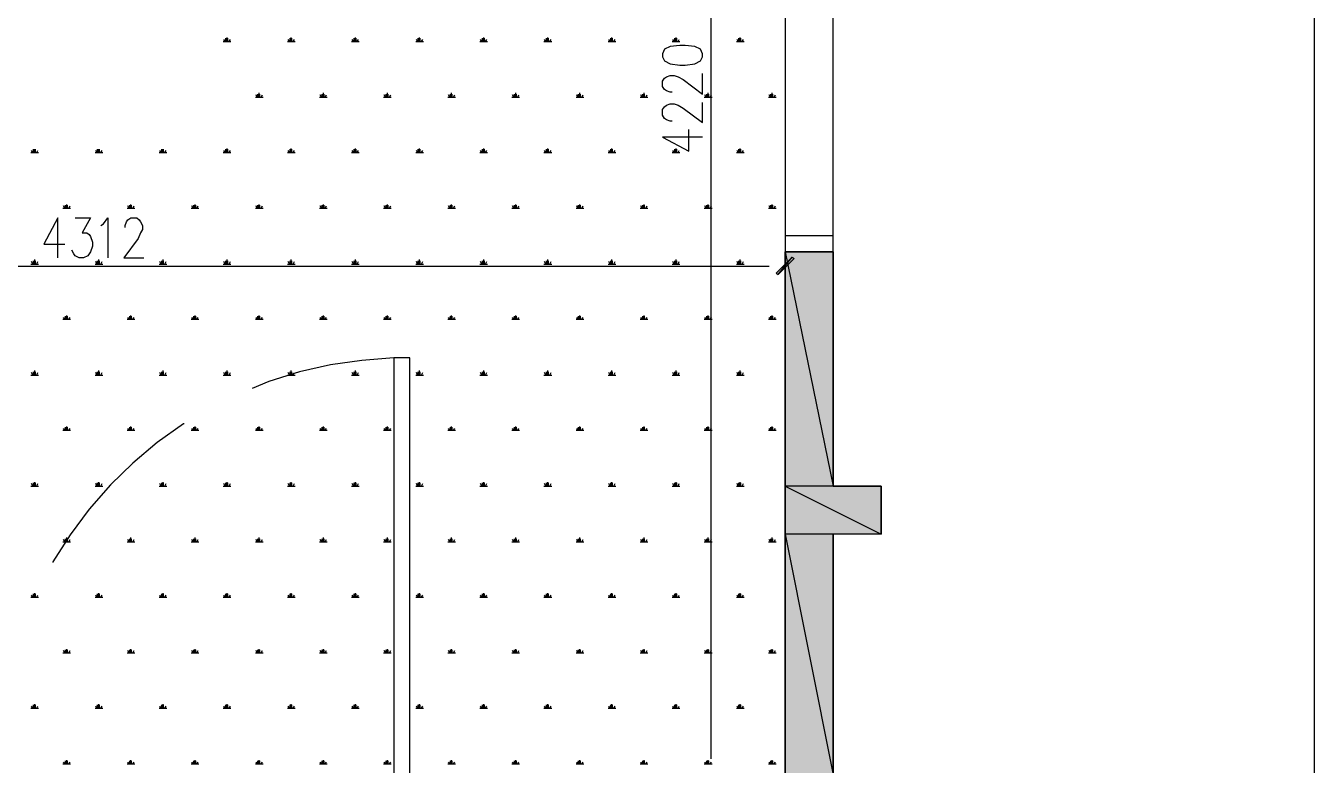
# Model space of a CAD drawing. Header units: millimetres. Extents: x -75 to 20144, y -75 to 30258.
# Drawn here: x 12627 to 16645, y 8389 to 10694 of the extents above; entities that cross this region are included whole.
import ezdxf

# ---------------------------------------------------------------- set-up
doc = ezdxf.new("R2010")
doc.units = ezdxf.units.MM
for name, color, linetype, true_color in [('SRC-FILLSTROKE-000000', 7, 'Continuous', 0x000000), ('SRC-STROKE-000000', 7, 'Continuous', 0x000000), ('SRC-STROKE-767676', 7, 'Continuous', 0x767676), ('SRC-STROKE-93278f', 7, 'Continuous', 0x93278f), ('SRC-STROKE-a953a0', 7, 'Continuous', 0xa953a0)]:
    doc.layers.add(name, color=color, linetype=linetype, true_color=true_color)

msp = doc.modelspace()

# ---------------------------------------------------------------- hatches: boundary and pattern name
at = {"layer": 'SRC-FILLSTROKE-000000', "true_color": 0x000000}
h = msp.add_hatch(color=7, dxfattribs=at)
h.dxf.hatch_style = 1
h.paths.add_polyline_path([(14966.9, 9923.1), (14972.9, 9919.1), (15016.9, 9973.1), (14966.9, 9923.1)])
h = msp.add_hatch(color=7, dxfattribs=at)
h.dxf.hatch_style = 1
h.paths.add_polyline_path([(14972.9, 9919.1), (15016.9, 9973.1), (15022.9, 9969.1), (14972.9, 9919.1)])
h = msp.add_hatch(color=7, dxfattribs=at)
h.dxf.hatch_style = 1
h.paths.add_polyline_path([(15144.9, 9989.1), (14994.9, 9989.1), (15144.9, 9259.2), (15144.9, 9989.1)])
h = msp.add_hatch(color=7, dxfattribs=at)
h.dxf.hatch_style = 1
h.paths.add_polyline_path([(14994.9, 9989.1), (15144.9, 9259.2), (14994.9, 9259.2), (14994.9, 9989.1)])
h = msp.add_hatch(color=7, dxfattribs=at)
h.dxf.hatch_style = 1
h.paths.add_polyline_path([(15294.9, 9259.2), (14994.9, 9259.2), (15294.9, 9109.2), (15294.9, 9259.2)])
h = msp.add_hatch(color=7, dxfattribs=at)
h.dxf.hatch_style = 1
h.paths.add_polyline_path([(14994.9, 9259.2), (15294.9, 9109.2), (14994.9, 9109.2), (14994.9, 9259.2)])
h = msp.add_hatch(color=7, dxfattribs=at)
h.dxf.hatch_style = 1
h.paths.add_polyline_path([(15144.9, 9109.2), (14994.9, 9109.2), (15144.9, 8359.3), (15144.9, 9109.2)])
h = msp.add_hatch(color=7, dxfattribs=at)
h.dxf.hatch_style = 1
h.paths.add_polyline_path([(14994.9, 9109.2), (15144.9, 8359.3), (14994.9, 8359.3), (14994.9, 9109.2)])

# ---------------------------------------------------------------- linework, layer by layer
at = {"layer": 'SRC-FILLSTROKE-000000'}
for points in [[(14966.9, 9923.1), (14972.9, 9919.1), (15016.9, 9973.1), (14966.9, 9923.1)], [(14972.9, 9919.1), (15016.9, 9973.1), (15022.9, 9969.1), (14972.9, 9919.1)], [(15144.9, 9989.1), (14994.9, 9989.1), (15144.9, 9259.2), (15144.9, 9989.1)], [(14994.9, 9989.1), (15144.9, 9259.2), (14994.9, 9259.2), (14994.9, 9989.1)], [(15294.9, 9259.2), (14994.9, 9259.2), (15294.9, 9109.2), (15294.9, 9259.2)], [(14994.9, 9259.2), (15294.9, 9109.2), (14994.9, 9109.2), (14994.9, 9259.2)], [(15144.9, 9109.2), (14994.9, 9109.2), (15144.9, 8359.3), (15144.9, 9109.2)], [(14994.9, 9109.2), (15144.9, 8359.3), (14994.9, 8359.3), (14994.9, 9109.2)]]:
    msp.add_lwpolyline(points, dxfattribs=at)
at = {"layer": 'SRC-STROKE-000000'}
for points in [[(15144.9, 9259.2), (15144.9, 13038.6), (16644.7, 13038.6), (16644.7, 8279.3), (15144.9, 8279.3), (15144.9, 9109.2)], [(14763, 12528.7), (14763, 8409.3)], [(14994.9, 9989.1), (15144.9, 9989.1), (15144.9, 11988.7), (14994.9, 11988.7), (14994.9, 9989.1)], [(14613, 10597), (14619, 10585), (14637, 10575), (14667, 10571), (14683, 10571), (14713, 10575), (14731, 10585), (14737, 10597), (14737, 10607), (14731, 10621), (14713, 10629), (14683, 10633), (14667, 10633), (14637, 10629), (14619, 10621), (14613, 10607), (14613, 10597)], [(14643, 10487), (14637, 10487), (14625, 10491), (14619, 10495), (14613, 10505), (14613, 10521), (14619, 10531), (14625, 10535), (14637, 10539), (14649, 10539), (14661, 10535), (14677, 10527), (14737, 10481), (14737, 10545)], [(14643, 10397), (14637, 10397), (14625, 10401), (14619, 10405), (14613, 10415), (14613, 10433), (14619, 10441), (14625, 10447), (14637, 10451), (14649, 10451), (14661, 10447), (14677, 10437), (14737, 10393), (14737, 10455)], [(14737, 10347), (14613, 10347), (14695, 10303), (14695, 10371)], [(12727.3, 9971.1), (12727.3, 10095), (12683.3, 10013.1), (12749.3, 10013.1)], [(12781.3, 10095), (12829.3, 10095), (12803.3, 10049.1), (12817.3, 10049.1), (12825.3, 10043.1), (12829.3, 10037.1), (12835.3, 10019.1), (12835.3, 10007.1), (12829.3, 9989.1), (12821.3, 9977.1), (12807.3, 9971.1), (12793.3, 9971.1), (12781.3, 9977.1), (12777.3, 9983.1), (12771.3, 9995.1)], [(12861.3, 10071.1), (12869.3, 10077.1), (12883.3, 10095), (12883.3, 9971.1)], [(12937.3, 10065.1), (12937.3, 10071.1), (12941.3, 10083.1), (12945.3, 10089.1), (12955.3, 10095), (12973.3, 10095), (12981.3, 10089.1), (12985.3, 10083.1), (12991.3, 10071.1), (12991.3, 10059.1), (12985.3, 10049.1), (12977.3, 10031.1), (12933.3, 9971.1), (12995.3, 9971.1)], [(14994.9, 8359.3), (14994.9, 9989.1), (15144.9, 9989.1), (15144.9, 9259.2), (15294.9, 9259.2), (15294.9, 9109.2), (15144.9, 9109.2), (15144.9, 8359.3), (15144.9, 6843.6), (14469, 6843.6), (14469, 7453.5), (14994.9, 7453.5), (14994.9, 8209.4), (14469, 8209.4), (13875.1, 8209.4), (13875.1, 8359.3), (14994.9, 8359.3)], [(10733.6, 9945.1), (14944.9, 9945.1)], [(14994.9, 9945.1), (14994.9, 9895.1)], [(13775.1, 9659.1), (13675.1, 9651.1), (13577.2, 9637.1), (13481.2, 9615.1), (13385.2, 9585.1), (13333.2, 9563.1)], [(13775.1, 8359.3), (13825.1, 8359.3), (13825.1, 9659.1), (13775.1, 9659.1), (13775.1, 8359.3)], [(13121.2, 9453.2), (13119.2, 9453.2), (13037.2, 9395.2), (12961.3, 9331.2), (12891.3, 9263.2), (12825.3, 9187.2), (12765.3, 9107.2), (12711.3, 9023.2), (12711.3, 9021.2)]]:
    msp.add_lwpolyline(points, dxfattribs=at)
at = {"layer": 'SRC-STROKE-767676'}
for points in [[(14994.9, 11988.7), (14994.9, 9989.1), (15144.9, 9989.1), (15144.9, 11988.7), (14994.9, 11988.7)], [(14994.9, 10039.1), (14994.9, 9989.1), (15144.9, 9989.1), (15144.9, 10039.1), (14994.9, 10039.1)]]:
    msp.add_lwpolyline(points, dxfattribs=at)
at = {"layer": 'SRC-STROKE-93278f'}
msp.add_lwpolyline([(10683.6, 12578.7), (14994.9, 12578.7), (14994.9, 8359.3), (13875.1, 8359.3), (13875.1, 8209.4), (14994.9, 8209.4), (14994.9, 7453.5), (14469, 7453.5), (14469, 6843.6), (11413.5, 6843.6), (11413.5, 7009.5), (10833.6, 7009.5), (10833.6, 8209.4), (11975.4, 8209.4), (11975.4, 8359.3), (3134.8, 8359.3), (3134.8, 8959.2)], dxfattribs=at)
at = {"layer": 'SRC-STROKE-a953a0'}
for points in [[(13249.2, 10645), (13245.2, 10651)], [(13251.2, 10645), (13251.2, 10655)], [(13255.2, 10645), (13255.2, 10657)], [(13257.2, 10645), (13257.2, 10655)], [(13261.2, 10645), (13265.2, 10651)], [(13449.2, 10645), (13445.2, 10651)], [(13451.2, 10645), (13451.2, 10655)], [(13455.2, 10645), (13455.2, 10657)], [(13457.2, 10645), (13457.2, 10655)], [(13461.2, 10645), (13465.2, 10651)], [(13649.1, 10645), (13645.2, 10651)], [(13651.1, 10645), (13651.1, 10655)], [(13655.1, 10645), (13655.1, 10657)], [(13657.1, 10645), (13657.1, 10655)], [(13661.1, 10645), (13665.1, 10651)], [(13849.1, 10645), (13845.1, 10651)], [(13851.1, 10645), (13851.1, 10655)], [(13855.1, 10645), (13855.1, 10657)], [(13857.1, 10645), (13857.1, 10655)], [(13861.1, 10645), (13865.1, 10651)], [(14049.1, 10645), (14045.1, 10651)], [(14051.1, 10645), (14051.1, 10655)], [(14055.1, 10645), (14055.1, 10657)], [(14057.1, 10645), (14057.1, 10655)], [(14061.1, 10645), (14065.1, 10651)], [(14249.1, 10645), (14245.1, 10651)], [(14251.1, 10645), (14251.1, 10655)], [(14255.1, 10645), (14255.1, 10657)], [(14257.1, 10645), (14257.1, 10655)], [(14261.1, 10645), (14265.1, 10651)], [(14449, 10645), (14445, 10651)], [(14451, 10645), (14451, 10655)], [(14455, 10645), (14455, 10657)], [(14457, 10645), (14457, 10655)], [(14461, 10645), (14465, 10651)], [(14649, 10645), (14645, 10651)], [(14651, 10645), (14651, 10655)], [(14655, 10645), (14655, 10657)], [(14657, 10645), (14657, 10655)], [(14661, 10645), (14665, 10651)], [(14849, 10645), (14845, 10651)], [(14851, 10645), (14851, 10655)], [(14855, 10645), (14855, 10657)], [(14857, 10645), (14857, 10655)], [(14861, 10645), (14865, 10651)], [(13243.2, 10645), (13267.2, 10645)], [(13443.2, 10645), (13467.2, 10645)], [(13643.1, 10645), (13667.1, 10645)], [(13843.1, 10645), (13867.1, 10645)], [(14043.1, 10645), (14067.1, 10645)], [(14243.1, 10645), (14267.1, 10645)], [(14443, 10645), (14467, 10645)], [(14643, 10645), (14667, 10645)], [(14843, 10645), (14867, 10645)], [(13343.2, 10471), (13367.2, 10471)], [(13349.2, 10471), (13345.2, 10479)], [(13351.2, 10471), (13351.2, 10481)], [(13355.2, 10471), (13355.2, 10485)], [(13357.2, 10471), (13357.2, 10481)], [(13361.2, 10471), (13365.2, 10479)], [(13543.2, 10471), (13567.2, 10471)], [(13549.2, 10471), (13545.2, 10479)], [(13551.2, 10471), (13551.2, 10481)], [(13555.2, 10471), (13555.2, 10485)], [(13557.2, 10471), (13557.2, 10481)], [(13561.2, 10471), (13565.2, 10479)], [(13743.1, 10471), (13767.1, 10471)], [(13749.1, 10471), (13745.1, 10479)], [(13751.1, 10471), (13751.1, 10481)], [(13755.1, 10471), (13755.1, 10485)], [(13757.1, 10471), (13757.1, 10481)], [(13761.1, 10471), (13765.1, 10479)], [(13943.1, 10471), (13967.1, 10471)], [(13949.1, 10471), (13945.1, 10479)], [(13951.1, 10471), (13951.1, 10481)], [(13955.1, 10471), (13955.1, 10485)], [(13957.1, 10471), (13957.1, 10481)], [(13961.1, 10471), (13965.1, 10479)], [(14143.1, 10471), (14167.1, 10471)], [(14149.1, 10471), (14145.1, 10479)], [(14151.1, 10471), (14151.1, 10481)], [(14155.1, 10471), (14155.1, 10485)], [(14157.1, 10471), (14157.1, 10481)], [(14161.1, 10471), (14165.1, 10479)], [(14343, 10471), (14367, 10471)], [(14349, 10471), (14345, 10479)], [(14351, 10471), (14351, 10481)], [(14355, 10471), (14355, 10485)], [(14357, 10471), (14357, 10481)], [(14361, 10471), (14365, 10479)], [(14543, 10471), (14567, 10471)], [(14549, 10471), (14545, 10479)], [(14551, 10471), (14551, 10481)], [(14555, 10471), (14555, 10485)], [(14557, 10471), (14557, 10481)], [(14561, 10471), (14565, 10479)], [(14743, 10471), (14767, 10471)], [(14749, 10471), (14745, 10479)], [(14751, 10471), (14751, 10481)], [(14755, 10471), (14755, 10485)], [(14757, 10471), (14757, 10481)], [(14761, 10471), (14765, 10479)], [(14942.9, 10471), (14966.9, 10471)], [(14948.9, 10471), (14944.9, 10479)], [(14950.9, 10471), (14950.9, 10481)], [(14954.9, 10471), (14954.9, 10485)], [(14956.9, 10471), (14956.9, 10481)], [(14960.9, 10471), (14964.9, 10479)], [(12643.3, 10299), (12667.3, 10299)], [(12649.3, 10299), (12645.3, 10305)], [(12651.3, 10299), (12651.3, 10309)], [(12655.3, 10299), (12655.3, 10309)], [(12657.3, 10299), (12657.3, 10309)], [(12661.3, 10299), (12665.3, 10305)], [(12843.3, 10299), (12867.3, 10299)], [(12849.3, 10299), (12845.3, 10305)], [(12851.3, 10299), (12851.3, 10309)], [(12855.3, 10299), (12855.3, 10309)], [(12857.3, 10299), (12857.3, 10309)], [(12861.3, 10299), (12865.3, 10305)], [(13043.2, 10299), (13067.2, 10299)], [(13049.2, 10299), (13045.2, 10305)], [(13051.2, 10299), (13051.2, 10309)], [(13055.2, 10299), (13055.2, 10309)], [(13057.2, 10299), (13057.2, 10309)], [(13061.2, 10299), (13065.2, 10305)], [(13243.2, 10299), (13267.2, 10299)], [(13249.2, 10299), (13245.2, 10305)], [(13251.2, 10299), (13251.2, 10309)], [(13255.2, 10299), (13255.2, 10311)], [(13257.2, 10299), (13257.2, 10309)], [(13261.2, 10299), (13265.2, 10305)], [(13443.2, 10299), (13467.2, 10299)], [(13449.2, 10299), (13445.2, 10305)], [(13451.2, 10299), (13451.2, 10309)], [(13455.2, 10299), (13455.2, 10311)], [(13457.2, 10299), (13457.2, 10309)], [(13461.2, 10299), (13465.2, 10305)], [(13643.1, 10299), (13667.1, 10299)], [(13649.1, 10299), (13645.2, 10305)], [(13651.1, 10299), (13651.1, 10309)], [(13655.1, 10299), (13655.1, 10311)], [(13657.1, 10299), (13657.1, 10309)], [(13661.1, 10299), (13665.1, 10305)], [(13843.1, 10299), (13867.1, 10299)], [(13849.1, 10299), (13845.1, 10305)], [(13851.1, 10299), (13851.1, 10309)], [(13855.1, 10299), (13855.1, 10311)], [(13857.1, 10299), (13857.1, 10309)], [(13861.1, 10299), (13865.1, 10305)], [(14043.1, 10299), (14067.1, 10299)], [(14049.1, 10299), (14045.1, 10305)], [(14051.1, 10299), (14051.1, 10309)], [(14055.1, 10299), (14055.1, 10311)], [(14057.1, 10299), (14057.1, 10309)], [(14061.1, 10299), (14065.1, 10305)], [(14243.1, 10299), (14267.1, 10299)], [(14249.1, 10299), (14245.1, 10305)], [(14251.1, 10299), (14251.1, 10309)], [(14255.1, 10299), (14255.1, 10311)], [(14257.1, 10299), (14257.1, 10309)], [(14261.1, 10299), (14265.1, 10305)], [(14443, 10299), (14467, 10299)], [(14449, 10299), (14445, 10305)], [(14451, 10299), (14451, 10309)], [(14455, 10299), (14455, 10311)], [(14457, 10299), (14457, 10309)], [(14461, 10299), (14465, 10305)], [(14643, 10299), (14667, 10299)], [(14649, 10299), (14645, 10305)], [(14651, 10299), (14651, 10309)], [(14655, 10299), (14655, 10311)], [(14657, 10299), (14657, 10309)], [(14661, 10299), (14665, 10305)], [(14843, 10299), (14867, 10299)], [(14849, 10299), (14845, 10305)], [(14851, 10299), (14851, 10309)], [(14855, 10299), (14855, 10311)], [(14857, 10299), (14857, 10309)], [(14861, 10299), (14865, 10305)], [(12743.3, 10125), (12767.3, 10125)], [(12749.3, 10125), (12745.3, 10133)], [(12751.3, 10125), (12751.3, 10135)], [(12755.3, 10125), (12755.3, 10137)], [(12757.3, 10125), (12757.3, 10135)], [(12761.3, 10125), (12765.3, 10133)], [(12943.3, 10125), (12967.3, 10125)], [(12949.3, 10125), (12945.3, 10133)], [(12951.3, 10125), (12951.3, 10135)], [(12955.3, 10125), (12955.3, 10137)], [(12957.3, 10125), (12957.3, 10135)], [(12961.3, 10125), (12965.3, 10133)], [(13143.2, 10125), (13167.2, 10125)], [(13149.2, 10125), (13145.2, 10133)], [(13151.2, 10125), (13151.2, 10135)], [(13155.2, 10125), (13155.2, 10137)], [(13157.2, 10125), (13157.2, 10135)], [(13161.2, 10125), (13165.2, 10133)], [(13343.2, 10125), (13367.2, 10125)], [(13349.2, 10125), (13345.2, 10133)], [(13351.2, 10125), (13351.2, 10135)], [(13355.2, 10125), (13355.2, 10137)], [(13357.2, 10125), (13357.2, 10135)], [(13361.2, 10125), (13365.2, 10133)], [(13543.2, 10125), (13567.2, 10125)], [(13549.2, 10125), (13545.2, 10133)], [(13551.2, 10125), (13551.2, 10135)], [(13555.2, 10125), (13555.2, 10137)], [(13557.2, 10125), (13557.2, 10135)], [(13561.2, 10125), (13565.2, 10133)], [(13743.1, 10125), (13767.1, 10125)], [(13749.1, 10125), (13745.1, 10133)], [(13751.1, 10125), (13751.1, 10135)], [(13755.1, 10125), (13755.1, 10137)], [(13757.1, 10125), (13757.1, 10135)], [(13761.1, 10125), (13765.1, 10133)], [(13943.1, 10125), (13967.1, 10125)], [(13949.1, 10125), (13945.1, 10133)], [(13951.1, 10125), (13951.1, 10135)], [(13955.1, 10125), (13955.1, 10137)], [(13957.1, 10125), (13957.1, 10135)], [(13961.1, 10125), (13965.1, 10133)], [(14143.1, 10125), (14167.1, 10125)], [(14149.1, 10125), (14145.1, 10133)], [(14151.1, 10125), (14151.1, 10135)], [(14155.1, 10125), (14155.1, 10137)], [(14157.1, 10125), (14157.1, 10135)], [(14161.1, 10125), (14165.1, 10133)], [(14343, 10125), (14367, 10125)], [(14349, 10125), (14345, 10133)], [(14351, 10125), (14351, 10135)], [(14355, 10125), (14355, 10137)], [(14357, 10125), (14357, 10135)], [(14361, 10125), (14365, 10133)], [(14543, 10125), (14567, 10125)], [(14549, 10125), (14545, 10133)], [(14551, 10125), (14551, 10135)], [(14555, 10125), (14555, 10137)], [(14557, 10125), (14557, 10135)], [(14561, 10125), (14565, 10133)], [(14743, 10125), (14767, 10125)], [(14749, 10125), (14745, 10133)], [(14751, 10125), (14751, 10135)], [(14755, 10125), (14755, 10137)], [(14757, 10125), (14757, 10135)], [(14761, 10125), (14765, 10133)], [(14942.9, 10125), (14966.9, 10125)], [(14948.9, 10125), (14944.9, 10133)], [(14950.9, 10125), (14950.9, 10135)], [(14954.9, 10125), (14954.9, 10137)], [(14956.9, 10125), (14956.9, 10135)], [(14960.9, 10125), (14964.9, 10133)], [(12655.3, 9951.1), (12655.3, 9965.1)], [(12855.3, 9951.1), (12855.3, 9965.1)], [(13055.2, 9951.1), (13055.2, 9965.1)], [(13255.2, 9951.1), (13255.2, 9965.1)], [(13455.2, 9951.1), (13455.2, 9965.1)], [(13655.1, 9951.1), (13655.1, 9965.1)], [(13855.1, 9951.1), (13855.1, 9965.1)], [(14055.1, 9951.1), (14055.1, 9965.1)], [(14255.1, 9951.1), (14255.1, 9965.1)], [(14455, 9951.1), (14455, 9965.1)], [(14655, 9951.1), (14655, 9965.1)], [(14855, 9951.1), (14855, 9965.1)], [(12643.3, 9951.1), (12667.3, 9951.1)], [(12649.3, 9951.1), (12645.3, 9959.1)], [(12651.3, 9951.1), (12651.3, 9961.1)], [(12657.3, 9951.1), (12657.3, 9961.1)], [(12661.3, 9951.1), (12665.3, 9959.1)], [(12843.3, 9951.1), (12867.3, 9951.1)], [(12849.3, 9951.1), (12845.3, 9959.1)], [(12851.3, 9951.1), (12851.3, 9961.1)], [(12857.3, 9951.1), (12857.3, 9961.1)], [(12861.3, 9951.1), (12865.3, 9959.1)], [(13043.2, 9951.1), (13067.2, 9951.1)], [(13049.2, 9951.1), (13045.2, 9959.1)], [(13051.2, 9951.1), (13051.2, 9961.1)], [(13057.2, 9951.1), (13057.2, 9961.1)], [(13061.2, 9951.1), (13065.2, 9959.1)], [(13243.2, 9951.1), (13267.2, 9951.1)], [(13249.2, 9951.1), (13245.2, 9959.1)], [(13251.2, 9951.1), (13251.2, 9961.1)], [(13257.2, 9951.1), (13257.2, 9961.1)], [(13261.2, 9951.1), (13265.2, 9959.1)], [(13443.2, 9951.1), (13467.2, 9951.1)], [(13449.2, 9951.1), (13445.2, 9959.1)], [(13451.2, 9951.1), (13451.2, 9961.1)], [(13457.2, 9951.1), (13457.2, 9961.1)], [(13461.2, 9951.1), (13465.2, 9959.1)], [(13643.1, 9951.1), (13667.1, 9951.1)], [(13649.1, 9951.1), (13645.2, 9959.1)], [(13651.1, 9951.1), (13651.1, 9961.1)], [(13657.1, 9951.1), (13657.1, 9961.1)], [(13661.1, 9951.1), (13665.1, 9959.1)], [(13843.1, 9951.1), (13867.1, 9951.1)], [(13849.1, 9951.1), (13845.1, 9959.1)], [(13851.1, 9951.1), (13851.1, 9961.1)], [(13857.1, 9951.1), (13857.1, 9961.1)], [(13861.1, 9951.1), (13865.1, 9959.1)], [(14043.1, 9951.1), (14067.1, 9951.1)], [(14049.1, 9951.1), (14045.1, 9959.1)], [(14051.1, 9951.1), (14051.1, 9961.1)], [(14057.1, 9951.1), (14057.1, 9961.1)], [(14061.1, 9951.1), (14065.1, 9959.1)], [(14243.1, 9951.1), (14267.1, 9951.1)], [(14249.1, 9951.1), (14245.1, 9959.1)], [(14251.1, 9951.1), (14251.1, 9961.1)], [(14257.1, 9951.1), (14257.1, 9961.1)], [(14261.1, 9951.1), (14265.1, 9959.1)], [(14443, 9951.1), (14467, 9951.1)], [(14449, 9951.1), (14445, 9959.1)], [(14451, 9951.1), (14451, 9961.1)], [(14457, 9951.1), (14457, 9961.1)], [(14461, 9951.1), (14465, 9959.1)], [(14643, 9951.1), (14667, 9951.1)], [(14649, 9951.1), (14645, 9959.1)], [(14651, 9951.1), (14651, 9961.1)], [(14657, 9951.1), (14657, 9961.1)], [(14661, 9951.1), (14665, 9959.1)], [(14843, 9951.1), (14867, 9951.1)], [(14849, 9951.1), (14845, 9959.1)], [(14851, 9951.1), (14851, 9961.1)], [(14857, 9951.1), (14857, 9961.1)], [(14861, 9951.1), (14865, 9959.1)], [(12743.3, 9779.1), (12767.3, 9779.1)], [(12749.3, 9779.1), (12745.3, 9785.1)], [(12751.3, 9779.1), (12751.3, 9789.1)], [(12755.3, 9779.1), (12755.3, 9791.1)], [(12757.3, 9779.1), (12757.3, 9789.1)], [(12761.3, 9779.1), (12765.3, 9785.1)], [(12943.3, 9779.1), (12967.3, 9779.1)], [(12949.3, 9779.1), (12945.3, 9785.1)], [(12951.3, 9779.1), (12951.3, 9789.1)], [(12955.3, 9779.1), (12955.3, 9791.1)], [(12957.3, 9779.1), (12957.3, 9789.1)], [(12961.3, 9779.1), (12965.3, 9785.1)], [(13143.2, 9779.1), (13167.2, 9779.1)], [(13149.2, 9779.1), (13145.2, 9785.1)], [(13151.2, 9779.1), (13151.2, 9789.1)], [(13155.2, 9779.1), (13155.2, 9791.1)], [(13157.2, 9779.1), (13157.2, 9789.1)], [(13161.2, 9779.1), (13165.2, 9785.1)], [(13343.2, 9779.1), (13367.2, 9779.1)], [(13349.2, 9779.1), (13345.2, 9785.1)], [(13351.2, 9779.1), (13351.2, 9789.1)], [(13355.2, 9779.1), (13355.2, 9791.1)], [(13357.2, 9779.1), (13357.2, 9789.1)], [(13361.2, 9779.1), (13365.2, 9785.1)], [(13543.2, 9779.1), (13567.2, 9779.1)], [(13549.2, 9779.1), (13545.2, 9785.1)], [(13551.2, 9779.1), (13551.2, 9789.1)], [(13555.2, 9779.1), (13555.2, 9791.1)], [(13557.2, 9779.1), (13557.2, 9789.1)], [(13561.2, 9779.1), (13565.2, 9785.1)], [(13743.1, 9779.1), (13767.1, 9779.1)], [(13749.1, 9779.1), (13745.1, 9785.1)], [(13751.1, 9779.1), (13751.1, 9789.1)], [(13755.1, 9779.1), (13755.1, 9791.1)], [(13757.1, 9779.1), (13757.1, 9789.1)], [(13761.1, 9779.1), (13765.1, 9785.1)], [(13943.1, 9779.1), (13967.1, 9779.1)], [(13949.1, 9779.1), (13945.1, 9785.1)], [(13951.1, 9779.1), (13951.1, 9789.1)], [(13955.1, 9779.1), (13955.1, 9791.1)], [(13957.1, 9779.1), (13957.1, 9789.1)], [(13961.1, 9779.1), (13965.1, 9785.1)], [(14143.1, 9779.1), (14167.1, 9779.1)], [(14149.1, 9779.1), (14145.1, 9785.1)], [(14151.1, 9779.1), (14151.1, 9789.1)], [(14155.1, 9779.1), (14155.1, 9791.1)], [(14157.1, 9779.1), (14157.1, 9789.1)], [(14161.1, 9779.1), (14165.1, 9785.1)], [(14343, 9779.1), (14367, 9779.1)], [(14349, 9779.1), (14345, 9785.1)], [(14351, 9779.1), (14351, 9789.1)], [(14355, 9779.1), (14355, 9791.1)], [(14357, 9779.1), (14357, 9789.1)], [(14361, 9779.1), (14365, 9785.1)], [(14543, 9779.1), (14567, 9779.1)], [(14549, 9779.1), (14545, 9785.1)], [(14551, 9779.1), (14551, 9789.1)], [(14555, 9779.1), (14555, 9791.1)], [(14557, 9779.1), (14557, 9789.1)], [(14561, 9779.1), (14565, 9785.1)], [(14743, 9779.1), (14767, 9779.1)], [(14749, 9779.1), (14745, 9785.1)], [(14751, 9779.1), (14751, 9789.1)], [(14755, 9779.1), (14755, 9791.1)], [(14757, 9779.1), (14757, 9789.1)], [(14761, 9779.1), (14765, 9785.1)], [(14942.9, 9779.1), (14966.9, 9779.1)], [(14948.9, 9779.1), (14944.9, 9785.1)], [(14950.9, 9779.1), (14950.9, 9789.1)], [(14954.9, 9779.1), (14954.9, 9791.1)], [(14956.9, 9779.1), (14956.9, 9789.1)], [(14960.9, 9779.1), (14964.9, 9785.1)], [(12643.3, 9605.1), (12667.3, 9605.1)], [(12649.3, 9605.1), (12645.3, 9613.1)], [(12651.3, 9605.1), (12651.3, 9615.1)], [(12655.3, 9605.1), (12655.3, 9619.1)], [(12657.3, 9605.1), (12657.3, 9615.1)], [(12661.3, 9605.1), (12665.3, 9613.1)], [(12843.3, 9605.1), (12867.3, 9605.1)], [(12849.3, 9605.1), (12845.3, 9613.1)], [(12851.3, 9605.1), (12851.3, 9615.1)], [(12855.3, 9605.1), (12855.3, 9619.1)], [(12857.3, 9605.1), (12857.3, 9615.1)], [(12861.3, 9605.1), (12865.3, 9613.1)], [(13043.2, 9605.1), (13067.2, 9605.1)], [(13049.2, 9605.1), (13045.2, 9613.1)], [(13051.2, 9605.1), (13051.2, 9615.1)], [(13055.2, 9605.1), (13055.2, 9619.1)], [(13057.2, 9605.1), (13057.2, 9615.1)], [(13061.2, 9605.1), (13065.2, 9613.1)], [(13243.2, 9605.1), (13267.2, 9605.1)], [(13249.2, 9605.1), (13245.2, 9613.1)], [(13251.2, 9605.1), (13251.2, 9615.1)], [(13255.2, 9605.1), (13255.2, 9619.1)], [(13257.2, 9605.1), (13257.2, 9615.1)], [(13261.2, 9605.1), (13265.2, 9613.1)], [(13443.2, 9605.1), (13449.2, 9605.1)], [(13449.2, 9605.1), (13445.2, 9613.1)], [(13449.2, 9605.1), (13467.2, 9605.1)], [(13451.2, 9607.1), (13451.2, 9615.1)], [(13451.2, 9605.1), (13451.2, 9607.1)], [(13455.2, 9607.1), (13455.2, 9619.1)], [(13455.2, 9605.1), (13455.2, 9607.1)], [(13457.2, 9609.1), (13457.2, 9615.1)], [(13457.2, 9605.1), (13457.2, 9609.1)], [(13461.2, 9605.1), (13463.2, 9609.1)], [(13463.2, 9609.1), (13465.2, 9613.1)], [(13643.1, 9605.1), (13667.1, 9605.1)], [(13649.1, 9605.1), (13645.2, 9613.1)], [(13651.1, 9605.1), (13651.1, 9615.1)], [(13655.1, 9605.1), (13655.1, 9619.1)], [(13657.1, 9605.1), (13657.1, 9615.1)], [(13661.1, 9605.1), (13665.1, 9613.1)], [(13843.1, 9605.1), (13867.1, 9605.1)], [(13849.1, 9605.1), (13845.1, 9613.1)], [(13851.1, 9605.1), (13851.1, 9615.1)], [(13855.1, 9605.1), (13855.1, 9619.1)], [(13857.1, 9605.1), (13857.1, 9615.1)], [(13861.1, 9605.1), (13865.1, 9613.1)], [(14043.1, 9605.1), (14067.1, 9605.1)], [(14049.1, 9605.1), (14045.1, 9613.1)], [(14051.1, 9605.1), (14051.1, 9615.1)], [(14055.1, 9605.1), (14055.1, 9619.1)], [(14057.1, 9605.1), (14057.1, 9615.1)], [(14061.1, 9605.1), (14065.1, 9613.1)], [(14243.1, 9605.1), (14267.1, 9605.1)], [(14249.1, 9605.1), (14245.1, 9613.1)], [(14251.1, 9605.1), (14251.1, 9615.1)], [(14255.1, 9605.1), (14255.1, 9619.1)], [(14257.1, 9605.1), (14257.1, 9615.1)], [(14261.1, 9605.1), (14265.1, 9613.1)], [(14443, 9605.1), (14467, 9605.1)], [(14449, 9605.1), (14445, 9613.1)], [(14451, 9605.1), (14451, 9615.1)], [(14455, 9605.1), (14455, 9619.1)], [(14457, 9605.1), (14457, 9615.1)], [(14461, 9605.1), (14465, 9613.1)], [(14643, 9605.1), (14667, 9605.1)], [(14649, 9605.1), (14645, 9613.1)], [(14651, 9605.1), (14651, 9615.1)], [(14655, 9605.1), (14655, 9619.1)], [(14657, 9605.1), (14657, 9615.1)], [(14661, 9605.1), (14665, 9613.1)], [(14843, 9605.1), (14867, 9605.1)], [(14849, 9605.1), (14845, 9613.1)], [(14851, 9605.1), (14851, 9615.1)], [(14855, 9605.1), (14855, 9619.1)], [(14857, 9605.1), (14857, 9615.1)], [(14861, 9605.1), (14865, 9613.1)], [(12751.3, 9433.2), (12751.3, 9443.2)], [(12755.3, 9433.2), (12755.3, 9445.2)], [(12757.3, 9433.2), (12757.3, 9443.2)], [(12951.3, 9433.2), (12951.3, 9443.2)], [(12955.3, 9433.2), (12955.3, 9445.2)], [(12957.3, 9433.2), (12957.3, 9443.2)], [(13151.2, 9433.2), (13151.2, 9443.2)], [(13155.2, 9433.2), (13155.2, 9445.2)], [(13157.2, 9433.2), (13157.2, 9443.2)], [(13351.2, 9433.2), (13351.2, 9443.2)], [(13355.2, 9433.2), (13355.2, 9445.2)], [(13357.2, 9433.2), (13357.2, 9443.2)], [(13551.2, 9433.2), (13551.2, 9443.2)], [(13555.2, 9433.2), (13555.2, 9445.2)], [(13557.2, 9433.2), (13557.2, 9443.2)], [(13751.1, 9433.2), (13751.1, 9443.2)], [(13755.1, 9433.2), (13755.1, 9445.2)], [(13757.1, 9433.2), (13757.1, 9443.2)], [(13951.1, 9433.2), (13951.1, 9443.2)], [(13955.1, 9433.2), (13955.1, 9445.2)], [(13957.1, 9433.2), (13957.1, 9443.2)], [(14151.1, 9433.2), (14151.1, 9443.2)], [(14155.1, 9433.2), (14155.1, 9445.2)], [(14157.1, 9433.2), (14157.1, 9443.2)], [(14351, 9433.2), (14351, 9443.2)], [(14355, 9433.2), (14355, 9445.2)], [(14357, 9433.2), (14357, 9443.2)], [(14551, 9433.2), (14551, 9443.2)], [(14555, 9433.2), (14555, 9445.2)], [(14557, 9433.2), (14557, 9443.2)], [(14751, 9433.2), (14751, 9443.2)], [(14755, 9433.2), (14755, 9445.2)], [(14757, 9433.2), (14757, 9443.2)], [(14950.9, 9433.2), (14950.9, 9443.2)], [(14954.9, 9433.2), (14954.9, 9445.2)], [(14956.9, 9433.2), (14956.9, 9443.2)], [(12743.3, 9433.2), (12767.3, 9433.2)], [(12749.3, 9433.2), (12745.3, 9439.2)], [(12761.3, 9433.2), (12765.3, 9439.2)], [(12943.3, 9433.2), (12967.3, 9433.2)], [(12949.3, 9433.2), (12945.3, 9439.2)], [(12961.3, 9433.2), (12965.3, 9439.2)], [(13143.2, 9433.2), (13167.2, 9433.2)], [(13149.2, 9433.2), (13145.2, 9439.2)], [(13161.2, 9433.2), (13165.2, 9439.2)], [(13343.2, 9433.2), (13367.2, 9433.2)], [(13349.2, 9433.2), (13345.2, 9439.2)], [(13361.2, 9433.2), (13365.2, 9439.2)], [(13543.2, 9433.2), (13567.2, 9433.2)], [(13549.2, 9433.2), (13545.2, 9439.2)], [(13561.2, 9433.2), (13565.2, 9439.2)], [(13743.1, 9433.2), (13767.1, 9433.2)], [(13749.1, 9433.2), (13745.1, 9439.2)], [(13761.1, 9433.2), (13765.1, 9439.2)], [(13943.1, 9433.2), (13967.1, 9433.2)], [(13949.1, 9433.2), (13945.1, 9439.2)], [(13961.1, 9433.2), (13965.1, 9439.2)], [(14143.1, 9433.2), (14167.1, 9433.2)], [(14149.1, 9433.2), (14145.1, 9439.2)], [(14161.1, 9433.2), (14165.1, 9439.2)], [(14343, 9433.2), (14367, 9433.2)], [(14349, 9433.2), (14345, 9439.2)], [(14361, 9433.2), (14365, 9439.2)], [(14543, 9433.2), (14567, 9433.2)], [(14549, 9433.2), (14545, 9439.2)], [(14561, 9433.2), (14565, 9439.2)], [(14743, 9433.2), (14767, 9433.2)], [(14749, 9433.2), (14745, 9439.2)], [(14761, 9433.2), (14765, 9439.2)], [(14942.9, 9433.2), (14966.9, 9433.2)], [(14948.9, 9433.2), (14944.9, 9439.2)], [(14960.9, 9433.2), (14964.9, 9439.2)], [(12643.3, 9259.2), (12667.3, 9259.2)], [(12649.3, 9259.2), (12645.3, 9267.2)], [(12651.3, 9259.2), (12651.3, 9269.2)], [(12655.3, 9259.2), (12655.3, 9271.2)], [(12657.3, 9259.2), (12657.3, 9269.2)], [(12661.3, 9259.2), (12665.3, 9267.2)], [(12843.3, 9259.2), (12867.3, 9259.2)], [(12849.3, 9259.2), (12845.3, 9267.2)], [(12851.3, 9259.2), (12851.3, 9269.2)], [(12855.3, 9259.2), (12855.3, 9271.2)], [(12857.3, 9259.2), (12857.3, 9269.2)], [(12861.3, 9259.2), (12865.3, 9267.2)], [(13043.2, 9259.2), (13067.2, 9259.2)], [(13049.2, 9259.2), (13045.2, 9267.2)], [(13051.2, 9259.2), (13051.2, 9269.2)], [(13055.2, 9259.2), (13055.2, 9271.2)], [(13057.2, 9259.2), (13057.2, 9269.2)], [(13061.2, 9259.2), (13065.2, 9267.2)], [(13243.2, 9259.2), (13267.2, 9259.2)], [(13249.2, 9259.2), (13245.2, 9267.2)], [(13251.2, 9259.2), (13251.2, 9269.2)], [(13255.2, 9259.2), (13255.2, 9271.2)], [(13257.2, 9259.2), (13257.2, 9269.2)], [(13261.2, 9259.2), (13265.2, 9267.2)], [(13443.2, 9259.2), (13467.2, 9259.2)], [(13449.2, 9259.2), (13445.2, 9267.2)], [(13451.2, 9259.2), (13451.2, 9269.2)], [(13455.2, 9259.2), (13455.2, 9271.2)], [(13457.2, 9259.2), (13457.2, 9269.2)], [(13461.2, 9259.2), (13465.2, 9267.2)], [(13643.1, 9259.2), (13667.1, 9259.2)], [(13649.1, 9259.2), (13645.2, 9267.2)], [(13651.1, 9259.2), (13651.1, 9269.2)], [(13655.1, 9259.2), (13655.1, 9271.2)], [(13657.1, 9259.2), (13657.1, 9269.2)], [(13661.1, 9259.2), (13665.1, 9267.2)], [(13843.1, 9259.2), (13867.1, 9259.2)], [(13849.1, 9259.2), (13845.1, 9267.2)], [(13851.1, 9259.2), (13851.1, 9269.2)], [(13855.1, 9259.2), (13855.1, 9271.2)], [(13857.1, 9259.2), (13857.1, 9269.2)], [(13861.1, 9259.2), (13865.1, 9267.2)], [(14043.1, 9259.2), (14067.1, 9259.2)], [(14049.1, 9259.2), (14045.1, 9267.2)], [(14051.1, 9259.2), (14051.1, 9269.2)], [(14055.1, 9259.2), (14055.1, 9271.2)], [(14057.1, 9259.2), (14057.1, 9269.2)], [(14061.1, 9259.2), (14065.1, 9267.2)], [(14243.1, 9259.2), (14267.1, 9259.2)], [(14249.1, 9259.2), (14245.1, 9267.2)], [(14251.1, 9259.2), (14251.1, 9269.2)], [(14255.1, 9259.2), (14255.1, 9271.2)], [(14257.1, 9259.2), (14257.1, 9269.2)], [(14261.1, 9259.2), (14265.1, 9267.2)], [(14443, 9259.2), (14467, 9259.2)], [(14449, 9259.2), (14445, 9267.2)], [(14451, 9259.2), (14451, 9269.2)], [(14455, 9259.2), (14455, 9271.2)], [(14457, 9259.2), (14457, 9269.2)], [(14461, 9259.2), (14465, 9267.2)], [(14643, 9259.2), (14667, 9259.2)], [(14649, 9259.2), (14645, 9267.2)], [(14651, 9259.2), (14651, 9269.2)], [(14655, 9259.2), (14655, 9271.2)], [(14657, 9259.2), (14657, 9269.2)], [(14661, 9259.2), (14665, 9267.2)], [(14843, 9259.2), (14867, 9259.2)], [(14849, 9259.2), (14845, 9267.2)], [(14851, 9259.2), (14851, 9269.2)], [(14855, 9259.2), (14855, 9271.2)], [(14857, 9259.2), (14857, 9269.2)], [(14861, 9259.2), (14865, 9267.2)], [(12743.3, 9085.2), (12751.3, 9085.2)], [(12749.3, 9085.2), (12745.3, 9093.2)], [(12751.3, 9085.2), (12751.3, 9087.2), (12751.3, 9095.2)], [(12751.3, 9085.2), (12767.3, 9085.2)], [(12755.3, 9085.2), (12755.3, 9093.2), (12755.3, 9099.2)], [(12757.3, 9085.2), (12757.3, 9095.2)], [(12761.3, 9085.2), (12765.3, 9093.2)], [(12943.3, 9085.2), (12967.3, 9085.2)], [(12949.3, 9085.2), (12945.3, 9093.2)], [(12951.3, 9085.2), (12951.3, 9095.2)], [(12955.3, 9085.2), (12955.3, 9099.2)], [(12957.3, 9085.2), (12957.3, 9095.2)], [(12961.3, 9085.2), (12965.3, 9093.2)], [(13143.2, 9085.2), (13167.2, 9085.2)], [(13149.2, 9085.2), (13145.2, 9093.2)], [(13151.2, 9085.2), (13151.2, 9095.2)], [(13155.2, 9085.2), (13155.2, 9099.2)], [(13157.2, 9085.2), (13157.2, 9095.2)], [(13161.2, 9085.2), (13165.2, 9093.2)], [(13343.2, 9085.2), (13367.2, 9085.2)], [(13349.2, 9085.2), (13345.2, 9093.2)], [(13351.2, 9085.2), (13351.2, 9095.2)], [(13355.2, 9085.2), (13355.2, 9099.2)], [(13357.2, 9085.2), (13357.2, 9095.2)], [(13361.2, 9085.2), (13365.2, 9093.2)], [(13543.2, 9085.2), (13567.2, 9085.2)], [(13549.2, 9085.2), (13545.2, 9093.2)], [(13551.2, 9085.2), (13551.2, 9095.2)], [(13555.2, 9085.2), (13555.2, 9099.2)], [(13557.2, 9085.2), (13557.2, 9095.2)], [(13561.2, 9085.2), (13565.2, 9093.2)], [(13743.1, 9085.2), (13767.1, 9085.2)], [(13749.1, 9085.2), (13745.1, 9093.2)], [(13751.1, 9085.2), (13751.1, 9095.2)], [(13755.1, 9085.2), (13755.1, 9099.2)], [(13757.1, 9085.2), (13757.1, 9095.2)], [(13761.1, 9085.2), (13765.1, 9093.2)], [(13943.1, 9085.2), (13967.1, 9085.2)], [(13949.1, 9085.2), (13945.1, 9093.2)], [(13951.1, 9085.2), (13951.1, 9095.2)], [(13955.1, 9085.2), (13955.1, 9099.2)], [(13957.1, 9085.2), (13957.1, 9095.2)], [(13961.1, 9085.2), (13965.1, 9093.2)], [(14143.1, 9085.2), (14167.1, 9085.2)], [(14149.1, 9085.2), (14145.1, 9093.2)], [(14151.1, 9085.2), (14151.1, 9095.2)], [(14155.1, 9085.2), (14155.1, 9099.2)], [(14157.1, 9085.2), (14157.1, 9095.2)], [(14161.1, 9085.2), (14165.1, 9093.2)], [(14343, 9085.2), (14367, 9085.2)], [(14349, 9085.2), (14345, 9093.2)], [(14351, 9085.2), (14351, 9095.2)], [(14355, 9085.2), (14355, 9099.2)], [(14357, 9085.2), (14357, 9095.2)], [(14361, 9085.2), (14365, 9093.2)], [(14543, 9085.2), (14567, 9085.2)], [(14549, 9085.2), (14545, 9093.2)], [(14551, 9085.2), (14551, 9095.2)], [(14555, 9085.2), (14555, 9099.2)], [(14557, 9085.2), (14557, 9095.2)], [(14561, 9085.2), (14565, 9093.2)], [(14743, 9085.2), (14767, 9085.2)], [(14749, 9085.2), (14745, 9093.2)], [(14751, 9085.2), (14751, 9095.2)], [(14755, 9085.2), (14755, 9099.2)], [(14757, 9085.2), (14757, 9095.2)], [(14761, 9085.2), (14765, 9093.2)], [(14942.9, 9085.2), (14966.9, 9085.2)], [(14948.9, 9085.2), (14944.9, 9093.2)], [(14950.9, 9085.2), (14950.9, 9095.2)], [(14954.9, 9085.2), (14954.9, 9099.2)], [(14956.9, 9085.2), (14956.9, 9095.2)], [(14960.9, 9085.2), (14964.9, 9093.2)], [(12649.3, 8913.2), (12645.3, 8919.2)], [(12651.3, 8913.2), (12651.3, 8923.2)], [(12655.3, 8913.2), (12655.3, 8925.2)], [(12657.3, 8913.2), (12657.3, 8919.2), (12657.3, 8923.2)], [(12661.3, 8913.2), (12665.3, 8919.2)], [(12849.3, 8913.2), (12845.3, 8919.2)], [(12851.3, 8913.2), (12851.3, 8923.2)], [(12855.3, 8913.2), (12855.3, 8925.2)], [(12857.3, 8913.2), (12857.3, 8923.2)], [(12861.3, 8913.2), (12865.3, 8919.2)], [(13049.2, 8913.2), (13045.2, 8919.2)], [(13051.2, 8913.2), (13051.2, 8923.2)], [(13055.2, 8913.2), (13055.2, 8925.2)], [(13057.2, 8913.2), (13057.2, 8923.2)], [(13061.2, 8913.2), (13065.2, 8919.2)], [(13249.2, 8913.2), (13245.2, 8919.2)], [(13251.2, 8913.2), (13251.2, 8923.2)], [(13255.2, 8913.2), (13255.2, 8925.2)], [(13257.2, 8913.2), (13257.2, 8923.2)], [(13261.2, 8913.2), (13265.2, 8919.2)], [(13449.2, 8913.2), (13445.2, 8919.2)], [(13451.2, 8913.2), (13451.2, 8923.2)], [(13455.2, 8913.2), (13455.2, 8925.2)], [(13457.2, 8913.2), (13457.2, 8923.2)], [(13461.2, 8913.2), (13465.2, 8919.2)], [(13649.1, 8913.2), (13645.2, 8919.2)], [(13651.1, 8913.2), (13651.1, 8923.2)], [(13655.1, 8913.2), (13655.1, 8925.2)], [(13657.1, 8913.2), (13657.1, 8923.2)], [(13661.1, 8913.2), (13665.1, 8919.2)], [(13849.1, 8913.2), (13845.1, 8919.2)], [(13851.1, 8913.2), (13851.1, 8923.2)], [(13855.1, 8913.2), (13855.1, 8925.2)], [(13857.1, 8913.2), (13857.1, 8923.2)], [(13861.1, 8913.2), (13865.1, 8919.2)], [(14049.1, 8913.2), (14045.1, 8919.2)], [(14051.1, 8913.2), (14051.1, 8923.2)], [(14055.1, 8913.2), (14055.1, 8925.2)], [(14057.1, 8913.2), (14057.1, 8923.2)], [(14061.1, 8913.2), (14065.1, 8919.2)], [(14249.1, 8913.2), (14245.1, 8919.2)], [(14251.1, 8913.2), (14251.1, 8923.2)], [(14255.1, 8913.2), (14255.1, 8925.2)], [(14257.1, 8913.2), (14257.1, 8923.2)], [(14261.1, 8913.2), (14265.1, 8919.2)], [(14449, 8913.2), (14445, 8919.2)], [(14451, 8913.2), (14451, 8923.2)], [(14455, 8913.2), (14455, 8925.2)], [(14457, 8913.2), (14457, 8923.2)], [(14461, 8913.2), (14465, 8919.2)], [(14649, 8913.2), (14645, 8919.2)], [(14651, 8913.2), (14651, 8923.2)], [(14655, 8913.2), (14655, 8925.2)], [(14657, 8913.2), (14657, 8923.2)], [(14661, 8913.2), (14665, 8919.2)], [(14849, 8913.2), (14845, 8919.2)], [(14851, 8913.2), (14851, 8923.2)], [(14855, 8913.2), (14855, 8925.2)], [(14857, 8913.2), (14857, 8923.2)], [(14861, 8913.2), (14865, 8919.2)], [(12643.3, 8913.2), (12655.3, 8913.2)], [(12655.3, 8913.2), (12667.3, 8913.2)], [(12843.3, 8913.2), (12867.3, 8913.2)], [(13043.2, 8913.2), (13067.2, 8913.2)], [(13243.2, 8913.2), (13267.2, 8913.2)], [(13443.2, 8913.2), (13467.2, 8913.2)], [(13643.1, 8913.2), (13667.1, 8913.2)], [(13843.1, 8913.2), (13867.1, 8913.2)], [(14043.1, 8913.2), (14067.1, 8913.2)], [(14243.1, 8913.2), (14267.1, 8913.2)], [(14443, 8913.2), (14467, 8913.2)], [(14643, 8913.2), (14667, 8913.2)], [(14843, 8913.2), (14867, 8913.2)], [(12743.3, 8739.3), (12767.3, 8739.3)], [(12749.3, 8739.3), (12745.3, 8747.3)], [(12751.3, 8739.3), (12751.3, 8749.3)], [(12755.3, 8739.3), (12755.3, 8751.3)], [(12757.3, 8739.3), (12757.3, 8749.3)], [(12761.3, 8739.3), (12765.3, 8747.3)], [(12943.3, 8739.3), (12967.3, 8739.3)], [(12949.3, 8739.3), (12945.3, 8747.3)], [(12951.3, 8739.3), (12951.3, 8749.3)], [(12955.3, 8739.3), (12955.3, 8751.3)], [(12957.3, 8739.3), (12957.3, 8749.3)], [(12961.3, 8739.3), (12965.3, 8747.3)], [(13143.2, 8739.3), (13167.2, 8739.3)], [(13149.2, 8739.3), (13145.2, 8747.3)], [(13151.2, 8739.3), (13151.2, 8749.3)], [(13155.2, 8739.3), (13155.2, 8751.3)], [(13157.2, 8739.3), (13157.2, 8749.3)], [(13161.2, 8739.3), (13165.2, 8747.3)], [(13343.2, 8739.3), (13367.2, 8739.3)], [(13349.2, 8739.3), (13345.2, 8747.3)], [(13351.2, 8739.3), (13351.2, 8749.3)], [(13355.2, 8739.3), (13355.2, 8751.3)], [(13357.2, 8739.3), (13357.2, 8749.3)], [(13361.2, 8739.3), (13365.2, 8747.3)], [(13543.2, 8739.3), (13567.2, 8739.3)], [(13549.2, 8739.3), (13545.2, 8747.3)], [(13551.2, 8739.3), (13551.2, 8749.3)], [(13555.2, 8739.3), (13555.2, 8751.3)], [(13557.2, 8739.3), (13557.2, 8749.3)], [(13561.2, 8739.3), (13565.2, 8747.3)], [(13743.1, 8739.3), (13767.1, 8739.3)], [(13749.1, 8739.3), (13745.1, 8747.3)], [(13751.1, 8739.3), (13751.1, 8749.3)], [(13755.1, 8739.3), (13755.1, 8751.3)], [(13757.1, 8739.3), (13757.1, 8749.3)], [(13761.1, 8739.3), (13765.1, 8747.3)], [(13943.1, 8739.3), (13967.1, 8739.3)], [(13949.1, 8739.3), (13945.1, 8747.3)], [(13951.1, 8739.3), (13951.1, 8749.3)], [(13955.1, 8739.3), (13955.1, 8751.3)], [(13957.1, 8739.3), (13957.1, 8749.3)], [(13961.1, 8739.3), (13965.1, 8747.3)], [(14143.1, 8739.3), (14167.1, 8739.3)], [(14149.1, 8739.3), (14145.1, 8747.3)], [(14151.1, 8739.3), (14151.1, 8749.3)], [(14155.1, 8739.3), (14155.1, 8751.3)], [(14157.1, 8739.3), (14157.1, 8749.3)], [(14161.1, 8739.3), (14165.1, 8747.3)], [(14343, 8739.3), (14367, 8739.3)], [(14349, 8739.3), (14345, 8747.3)], [(14351, 8739.3), (14351, 8749.3)], [(14355, 8739.3), (14355, 8751.3)], [(14357, 8739.3), (14357, 8749.3)], [(14361, 8739.3), (14365, 8747.3)], [(14543, 8739.3), (14567, 8739.3)], [(14549, 8739.3), (14545, 8747.3)], [(14551, 8739.3), (14551, 8749.3)], [(14555, 8739.3), (14555, 8751.3)], [(14557, 8739.3), (14557, 8749.3)], [(14561, 8739.3), (14565, 8747.3)], [(14743, 8739.3), (14767, 8739.3)], [(14749, 8739.3), (14745, 8747.3)], [(14751, 8739.3), (14751, 8749.3)], [(14755, 8739.3), (14755, 8751.3)], [(14757, 8739.3), (14757, 8749.3)], [(14761, 8739.3), (14765, 8747.3)], [(14942.9, 8739.3), (14966.9, 8739.3)], [(14948.9, 8739.3), (14944.9, 8747.3)], [(14950.9, 8739.3), (14950.9, 8749.3)], [(14954.9, 8739.3), (14954.9, 8751.3)], [(14956.9, 8739.3), (14956.9, 8749.3)], [(14960.9, 8739.3), (14964.9, 8747.3)], [(12643.3, 8567.3), (12667.3, 8567.3)], [(12649.3, 8567.3), (12645.3, 8573.3)], [(12651.3, 8567.3), (12651.3, 8577.3)], [(12655.3, 8567.3), (12655.3, 8579.3)], [(12657.3, 8567.3), (12657.3, 8577.3)], [(12661.3, 8567.3), (12665.3, 8573.3)], [(12843.3, 8567.3), (12867.3, 8567.3)], [(12849.3, 8567.3), (12845.3, 8573.3)], [(12851.3, 8567.3), (12851.3, 8577.3)], [(12855.3, 8567.3), (12855.3, 8579.3)], [(12857.3, 8567.3), (12857.3, 8577.3)], [(12861.3, 8567.3), (12865.3, 8573.3)], [(13043.2, 8567.3), (13067.2, 8567.3)], [(13049.2, 8567.3), (13045.2, 8573.3)], [(13051.2, 8567.3), (13051.2, 8577.3)], [(13055.2, 8567.3), (13055.2, 8579.3)], [(13057.2, 8567.3), (13057.2, 8577.3)], [(13061.2, 8567.3), (13065.2, 8573.3)], [(13243.2, 8567.3), (13267.2, 8567.3)], [(13249.2, 8567.3), (13245.2, 8573.3)], [(13251.2, 8567.3), (13251.2, 8577.3)], [(13255.2, 8567.3), (13255.2, 8579.3)], [(13257.2, 8567.3), (13257.2, 8577.3)], [(13261.2, 8567.3), (13265.2, 8573.3)], [(13443.2, 8567.3), (13467.2, 8567.3)], [(13449.2, 8567.3), (13445.2, 8573.3)], [(13451.2, 8567.3), (13451.2, 8577.3)], [(13455.2, 8567.3), (13455.2, 8579.3)], [(13457.2, 8567.3), (13457.2, 8577.3)], [(13461.2, 8567.3), (13465.2, 8573.3)], [(13643.1, 8567.3), (13667.1, 8567.3)], [(13649.1, 8567.3), (13645.2, 8573.3)], [(13651.1, 8567.3), (13651.1, 8577.3)], [(13655.1, 8567.3), (13655.1, 8579.3)], [(13657.1, 8567.3), (13657.1, 8577.3)], [(13661.1, 8567.3), (13665.1, 8573.3)], [(13843.1, 8567.3), (13867.1, 8567.3)], [(13849.1, 8567.3), (13845.1, 8573.3)], [(13851.1, 8567.3), (13851.1, 8577.3)], [(13855.1, 8567.3), (13855.1, 8579.3)], [(13857.1, 8567.3), (13857.1, 8577.3)], [(13861.1, 8567.3), (13865.1, 8573.3)], [(14043.1, 8567.3), (14067.1, 8567.3)], [(14049.1, 8567.3), (14045.1, 8573.3)], [(14051.1, 8567.3), (14051.1, 8577.3)], [(14055.1, 8567.3), (14055.1, 8579.3)], [(14057.1, 8567.3), (14057.1, 8577.3)], [(14061.1, 8567.3), (14065.1, 8573.3)], [(14243.1, 8567.3), (14267.1, 8567.3)], [(14249.1, 8567.3), (14245.1, 8573.3)], [(14251.1, 8567.3), (14251.1, 8577.3)], [(14255.1, 8567.3), (14255.1, 8579.3)], [(14257.1, 8567.3), (14257.1, 8577.3)], [(14261.1, 8567.3), (14265.1, 8573.3)], [(14443, 8567.3), (14467, 8567.3)], [(14449, 8567.3), (14445, 8573.3)], [(14451, 8567.3), (14451, 8577.3)], [(14455, 8567.3), (14455, 8579.3)], [(14457, 8567.3), (14457, 8577.3)], [(14461, 8567.3), (14465, 8573.3)], [(14643, 8567.3), (14667, 8567.3)], [(14649, 8567.3), (14645, 8573.3)], [(14651, 8567.3), (14651, 8577.3)], [(14655, 8567.3), (14655, 8579.3)], [(14657, 8567.3), (14657, 8577.3)], [(14661, 8567.3), (14665, 8573.3)], [(14843, 8567.3), (14867, 8567.3)], [(14849, 8567.3), (14845, 8573.3)], [(14851, 8567.3), (14851, 8577.3)], [(14855, 8567.3), (14855, 8579.3)], [(14857, 8567.3), (14857, 8577.3)], [(14861, 8567.3), (14865, 8573.3)], [(12749.3, 8393.3), (12745.3, 8399.3)], [(12751.3, 8393.3), (12751.3, 8403.3)], [(12755.3, 8393.3), (12755.3, 8405.3)], [(12757.3, 8393.3), (12757.3, 8403.3)], [(12761.3, 8393.3), (12765.3, 8399.3)], [(12949.3, 8393.3), (12945.3, 8399.3)], [(12951.3, 8393.3), (12951.3, 8403.3)], [(12955.3, 8393.3), (12955.3, 8405.3)], [(12957.3, 8393.3), (12957.3, 8403.3)], [(12961.3, 8393.3), (12965.3, 8399.3)], [(13149.2, 8393.3), (13145.2, 8399.3)], [(13151.2, 8393.3), (13151.2, 8403.3)], [(13155.2, 8393.3), (13155.2, 8405.3)], [(13157.2, 8393.3), (13157.2, 8403.3)], [(13161.2, 8393.3), (13165.2, 8399.3)], [(13349.2, 8393.3), (13345.2, 8399.3)], [(13351.2, 8393.3), (13351.2, 8403.3)], [(13355.2, 8393.3), (13355.2, 8405.3)], [(13357.2, 8393.3), (13357.2, 8403.3)], [(13361.2, 8393.3), (13365.2, 8399.3)], [(13549.2, 8393.3), (13545.2, 8399.3)], [(13551.2, 8393.3), (13551.2, 8403.3)], [(13555.2, 8393.3), (13555.2, 8405.3)], [(13557.2, 8393.3), (13557.2, 8403.3)], [(13561.2, 8393.3), (13565.2, 8399.3)], [(13749.1, 8393.3), (13745.1, 8399.3)], [(13751.1, 8393.3), (13751.1, 8403.3)], [(13755.1, 8393.3), (13755.1, 8405.3)], [(13757.1, 8393.3), (13757.1, 8403.3)], [(13761.1, 8393.3), (13765.1, 8399.3)], [(13949.1, 8393.3), (13945.1, 8399.3)], [(13951.1, 8393.3), (13951.1, 8403.3)], [(13955.1, 8393.3), (13955.1, 8405.3)], [(13957.1, 8393.3), (13957.1, 8403.3)], [(13961.1, 8393.3), (13965.1, 8399.3)], [(14149.1, 8393.3), (14145.1, 8399.3)], [(14151.1, 8393.3), (14151.1, 8403.3)], [(14155.1, 8393.3), (14155.1, 8405.3)], [(14157.1, 8393.3), (14157.1, 8403.3)], [(14161.1, 8393.3), (14165.1, 8399.3)], [(14349, 8393.3), (14345, 8399.3)], [(14351, 8393.3), (14351, 8403.3)], [(14355, 8393.3), (14355, 8405.3)], [(14357, 8393.3), (14357, 8403.3)], [(14361, 8393.3), (14365, 8399.3)], [(14549, 8393.3), (14545, 8399.3)], [(14551, 8393.3), (14551, 8403.3)], [(14555, 8393.3), (14555, 8405.3)], [(14557, 8393.3), (14557, 8403.3)], [(14561, 8393.3), (14565, 8399.3)], [(14749, 8393.3), (14745, 8399.3)], [(14751, 8393.3), (14751, 8403.3)], [(14755, 8393.3), (14755, 8405.3)], [(14757, 8393.3), (14757, 8403.3)], [(14761, 8393.3), (14765, 8399.3)], [(14948.9, 8393.3), (14944.9, 8399.3)], [(14950.9, 8393.3), (14950.9, 8403.3)], [(14954.9, 8393.3), (14954.9, 8405.3)], [(14956.9, 8393.3), (14956.9, 8403.3)], [(14960.9, 8393.3), (14964.9, 8399.3)], [(12743.3, 8393.3), (12767.3, 8393.3)], [(12943.3, 8393.3), (12967.3, 8393.3)], [(13143.2, 8393.3), (13167.2, 8393.3)], [(13343.2, 8393.3), (13367.2, 8393.3)], [(13543.2, 8393.3), (13567.2, 8393.3)], [(13743.1, 8393.3), (13767.1, 8393.3)], [(13943.1, 8393.3), (13967.1, 8393.3)], [(14143.1, 8393.3), (14167.1, 8393.3)], [(14343, 8393.3), (14367, 8393.3)], [(14543, 8393.3), (14567, 8393.3)], [(14743, 8393.3), (14767, 8393.3)], [(14942.9, 8393.3), (14966.9, 8393.3)]]:
    msp.add_lwpolyline(points, dxfattribs=at)

doc.saveas('drawing.dxf')
